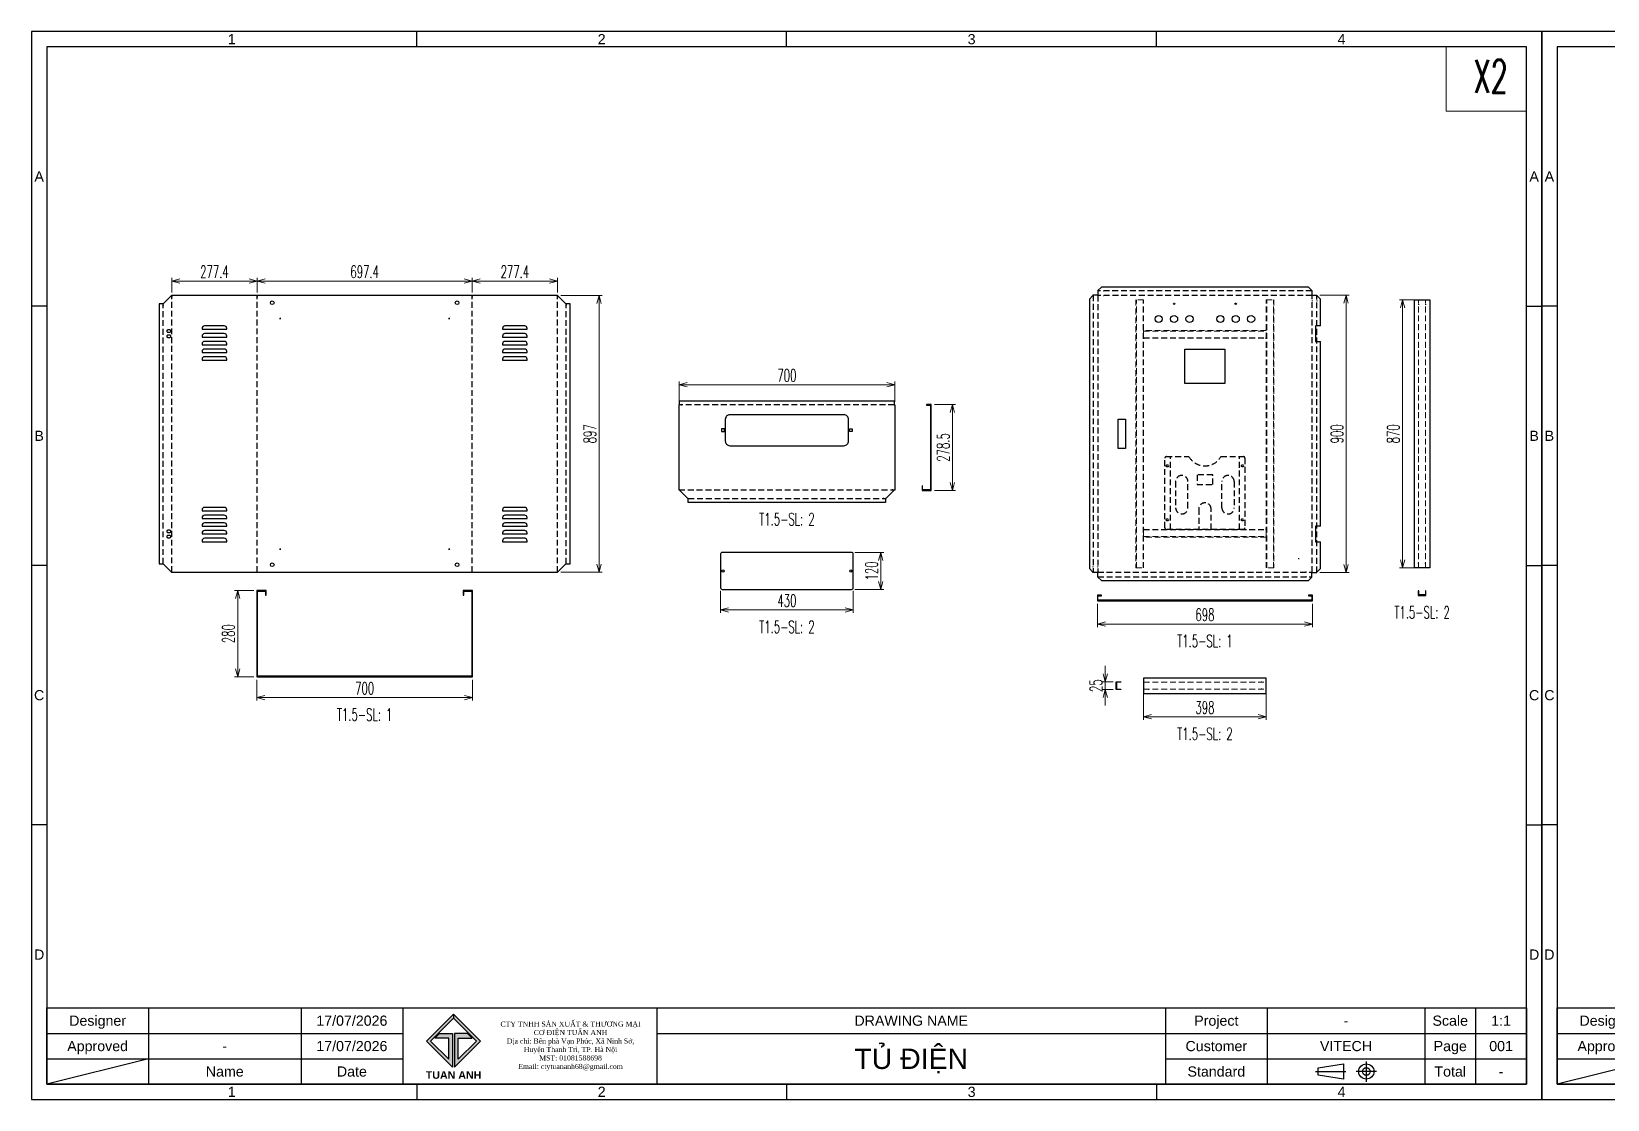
# Model space of a CAD drawing. Header units: millimetres. Extents: x -208796 to -83323, y 30910 to 103951.
# Drawn here: x -98024 to -92911, y 30910 to 34375 of the extents above; entities that cross this region are included whole.
import ezdxf
from ezdxf.enums import TextEntityAlignment as Align

# ---------------------------------------------------------------- set-up
doc = ezdxf.new("R2010")
doc.units = ezdxf.units.MM
doc.header["$LTSCALE"] = 3
doc.linetypes.add('HIDDEN', pattern=[9.525, 6.35, -3.175])
for name, color, linetype in [('@.DM. NÉT CHÍNH', 7, 'Continuous'), ('@.HIDDEN', 8, 'HIDDEN'), ('@.TEXT', 7, 'Continuous'), ('@.VISIBLE', 7, 'Continuous'), ('Ann_green', 3, 'Continuous'), ('dim', 7, 'Continuous')]:
    doc.layers.add(name, color=color, linetype=linetype)
doc.layers.add('@.DM. NÉT ĐỨT', color=8, linetype='HIDDEN', lineweight=9)
doc.layers.add('Dam', color=30, linetype='Continuous', lineweight=5)
doc.styles.add('Ann_w01', font='romans.shx', dxfattribs={"width": 0.6, "bigfont": 'chineset.shx'})
doc.styles.add('Arial', font='arial.ttf')
doc.dimstyles.new('Dim 01_SC20', dxfattribs={"dimscale": 20, "dimtxt": 2, "dimasz": 1.3, "dimexe": 0.5, "dimexo": 0.5, "dimgap": 0.5, "dimtad": 1, "dimdec": 1, "dimzin": 12, "dimdsep": 46, "dimtxsty": 'Ann_w01', "dimblk": 'OPEN30', "dimcen": 1.5, "dimclrd": 6, "dimclre": 6, "dimclrt": 3, "dimadec": 1, "dimazin": 3, "dimtm": 1e-09, "dimtfac": 1, "dimtdec": 1, "dimtix": 1, "dimtmove": 0, "dimatfit": 3, "dimldrblk": 'OPEN30', "dimfxl": 0, "dimtolj": 1, "dimlwd": 20, "dimlwe": 20, "dimarcsym": 0})

# ---------------------------------------------------------------- blocks, each defined once
blk = doc.blocks.new('_Open30')
at = {"color": 0, "linetype": 'ByBlock', "lineweight": -2}
for p, q in [((-1, 0.27), (0, 0)), ((0, 0), (-1, -0.27)), ((0, 0), (-1, 0))]:
    blk.add_line(p, q, dxfattribs=at)
blk = doc.blocks.new('*D268')
at = {"layer": '@.VISIBLE', "color": 6, "lineweight": 20}
for p, q in [((-97293.4, 32271), (-97293.4, 32203.8)), ((-96593.4, 32271), (-96593.4, 32203.8)), ((-97267.4, 32213.8), (-96619.4, 32213.8))]:
    blk.add_line(p, q, dxfattribs=at)
at = {"layer": 'Defpoints', "color": 0}
for p in [(-97293.4, 32281), (-96593.4, 32281), (-96593.4, 32213.8)]:
    blk.add_point(p, dxfattribs=at)
at = {"layer": '@.VISIBLE', "color": 6, "lineweight": 20, "xscale": 26, "yscale": 26, "zscale": 26, "rotation": 180}
blk.add_blockref('_Open30', (-97293.4, 32213.8), dxfattribs=at)
at = {"layer": '@.VISIBLE', "color": 6, "lineweight": 20, "xscale": 26, "yscale": 26, "zscale": 26}
blk.add_blockref('_Open30', (-96593.4, 32213.8), dxfattribs=at)
at = {"layer": '@.VISIBLE', "color": 3, "insert": (-96943.4, 32243.8), "char_height": 40, "attachment_point": 5, "style": 'Ann_w01'}
blk.add_mtext('\\A1;700', dxfattribs=at)
blk = doc.blocks.new('*D269')
at = {"layer": '@.VISIBLE', "color": 6, "lineweight": 20}
for p, q in [((-97303.4, 32561), (-97365.3, 32561)), ((-97355.3, 32307), (-97355.3, 32535)), ((-97303.4, 32281), (-97365.3, 32281))]:
    blk.add_line(p, q, dxfattribs=at)
at = {"layer": 'Defpoints', "color": 0}
for p in [(-97355.3, 32561), (-97293.4, 32561), (-97293.4, 32281)]:
    blk.add_point(p, dxfattribs=at)
at = {"layer": '@.VISIBLE', "color": 6, "lineweight": 20, "xscale": 26, "yscale": 26, "zscale": 26}
for p, rotation in [((-97355.3, 32561), 90), ((-97355.3, 32281), 270)]:
    blk.add_blockref('_Open30', p, dxfattribs=dict(at, rotation=rotation))
at = {"layer": '@.VISIBLE', "color": 3, "insert": (-97385.3, 32421), "char_height": 40, "attachment_point": 5, "rotation": 90, "style": 'Ann_w01'}
blk.add_mtext('\\A1;280', dxfattribs=at)
blk = doc.blocks.new('*D270')
at = {"layer": '@.VISIBLE', "color": 6, "lineweight": 20}
for p, q in [((-96307.1, 33518.1), (-96172.6, 33518.1)), ((-96182.6, 32647.1), (-96182.6, 33492.1)), ((-96307.1, 32621.1), (-96172.6, 32621.1))]:
    blk.add_line(p, q, dxfattribs=at)
at = {"layer": 'Defpoints', "color": 0}
for p in [(-96317.1, 33518.1), (-96182.6, 33518.1), (-96317.1, 32621.1)]:
    blk.add_point(p, dxfattribs=at)
at = {"layer": '@.VISIBLE', "color": 6, "lineweight": 20, "xscale": 26, "yscale": 26, "zscale": 26}
for p, rotation in [((-96182.6, 33518.1), 90), ((-96182.6, 32621.1), 270)]:
    blk.add_blockref('_Open30', p, dxfattribs=dict(at, rotation=rotation))
at = {"layer": '@.VISIBLE', "color": 3, "insert": (-96212.6, 33069.6), "char_height": 40, "attachment_point": 5, "rotation": 90, "style": 'Ann_w01'}
blk.add_mtext('\\A1;897', dxfattribs=at)
blk = doc.blocks.new('*D271')
at = {"layer": '@.VISIBLE', "color": 6, "lineweight": 20}
for p, q in [((-97292.1, 33528.1), (-97292.1, 33575.2)), ((-97266.1, 33565.2), (-96620.7, 33565.2)), ((-96594.7, 33528.1), (-96594.7, 33575.2))]:
    blk.add_line(p, q, dxfattribs=at)
at = {"layer": 'Defpoints', "color": 0}
for p in [(-96594.7, 33565.2), (-97292.1, 33518.1), (-96594.7, 33518.1)]:
    blk.add_point(p, dxfattribs=at)
at = {"layer": '@.VISIBLE', "color": 6, "lineweight": 20, "xscale": 26, "yscale": 26, "zscale": 26, "rotation": 180}
blk.add_blockref('_Open30', (-97292.1, 33565.2), dxfattribs=at)
at = {"layer": '@.VISIBLE', "color": 6, "lineweight": 20, "xscale": 26, "yscale": 26, "zscale": 26}
blk.add_blockref('_Open30', (-96594.7, 33565.2), dxfattribs=at)
at = {"layer": '@.VISIBLE', "color": 3, "insert": (-96943.4, 33595.2), "char_height": 40, "attachment_point": 5, "style": 'Ann_w01'}
blk.add_mtext('\\A1;697.4', dxfattribs=at)
blk = doc.blocks.new('*D272')
at = {"layer": '@.VISIBLE', "color": 6, "lineweight": 20}
for p, q in [((-96594.7, 33528.1), (-96594.7, 33575.2)), ((-96568.7, 33565.2), (-96343.3, 33565.2)), ((-96317.3, 33528.1), (-96317.3, 33575.2))]:
    blk.add_line(p, q, dxfattribs=at)
at = {"layer": 'Defpoints', "color": 0}
for p in [(-96317.3, 33565.2), (-96594.7, 33518.1), (-96317.3, 33518.1)]:
    blk.add_point(p, dxfattribs=at)
at = {"layer": '@.VISIBLE', "color": 6, "lineweight": 20, "xscale": 26, "yscale": 26, "zscale": 26, "rotation": 180}
blk.add_blockref('_Open30', (-96594.7, 33565.2), dxfattribs=at)
at = {"layer": '@.VISIBLE', "color": 6, "lineweight": 20, "xscale": 26, "yscale": 26, "zscale": 26}
blk.add_blockref('_Open30', (-96317.3, 33565.2), dxfattribs=at)
at = {"layer": '@.VISIBLE', "color": 3, "insert": (-96456, 33595.2), "char_height": 40, "attachment_point": 5, "style": 'Ann_w01'}
blk.add_mtext('\\A1;277.4', dxfattribs=at)
blk = doc.blocks.new('*D265')
at = {"layer": '@.VISIBLE', "color": 6, "lineweight": 20}
for p, q in [((-97569.5, 33528.1), (-97569.5, 33575.2)), ((-97318.1, 33565.2), (-97543.5, 33565.2)), ((-97292.1, 33528.1), (-97292.1, 33575.2))]:
    blk.add_line(p, q, dxfattribs=at)
at = {"layer": 'Defpoints', "color": 0}
for p in [(-97569.5, 33565.2), (-97569.5, 33518.1), (-97292.1, 33518.1)]:
    blk.add_point(p, dxfattribs=at)
at = {"layer": '@.VISIBLE', "color": 6, "lineweight": 20, "xscale": 26, "yscale": 26, "zscale": 26, "rotation": 180}
blk.add_blockref('_Open30', (-97569.5, 33565.2), dxfattribs=at)
at = {"layer": '@.VISIBLE', "color": 6, "lineweight": 20, "xscale": 26, "yscale": 26, "zscale": 26}
blk.add_blockref('_Open30', (-97292.1, 33565.2), dxfattribs=at)
at = {"layer": '@.VISIBLE', "color": 3, "insert": (-97430.8, 33595.2), "char_height": 40, "attachment_point": 5, "style": 'Ann_w01'}
blk.add_mtext('\\A1;277.4', dxfattribs=at)
blk = doc.blocks.new('*D273')
at = {"layer": '@.VISIBLE', "color": 6, "lineweight": 20}
for p, q in [((-95094.9, 33164.6), (-95026, 33164.6)), ((-95036, 32912.1), (-95036, 33138.6)), ((-95094.9, 32886.1), (-95026, 32886.1))]:
    blk.add_line(p, q, dxfattribs=at)
at = {"layer": 'Defpoints', "color": 0}
for p in [(-95104.9, 33164.6), (-95036, 33164.6), (-95104.9, 32886.1)]:
    blk.add_point(p, dxfattribs=at)
at = {"layer": '@.VISIBLE', "color": 6, "lineweight": 20, "xscale": 26, "yscale": 26, "zscale": 26}
for p, rotation in [((-95036, 33164.6), 90), ((-95036, 32886.1), 270)]:
    blk.add_blockref('_Open30', p, dxfattribs=dict(at, rotation=rotation))
at = {"layer": '@.VISIBLE', "color": 3, "insert": (-95066, 33025.3), "char_height": 40, "attachment_point": 5, "rotation": 90, "style": 'Ann_w01'}
blk.add_mtext('\\A1;278.5', dxfattribs=at)
blk = doc.blocks.new('*D274')
at = {"layer": '@.VISIBLE', "color": 6, "lineweight": 20}
for p, q in [((-95923.3, 33173.3), (-95923.3, 33239)), ((-95897.3, 33229), (-95249.3, 33229)), ((-95223.3, 33173.3), (-95223.3, 33239))]:
    blk.add_line(p, q, dxfattribs=at)
at = {"layer": 'Defpoints', "color": 0}
for p in [(-95223.3, 33229), (-95923.3, 33163.3), (-95223.3, 33163.3)]:
    blk.add_point(p, dxfattribs=at)
at = {"layer": '@.VISIBLE', "color": 6, "lineweight": 20, "xscale": 26, "yscale": 26, "zscale": 26, "rotation": 180}
blk.add_blockref('_Open30', (-95923.3, 33229), dxfattribs=at)
at = {"layer": '@.VISIBLE', "color": 6, "lineweight": 20, "xscale": 26, "yscale": 26, "zscale": 26}
blk.add_blockref('_Open30', (-95223.3, 33229), dxfattribs=at)
at = {"layer": '@.VISIBLE', "color": 3, "insert": (-95573.3, 33259), "char_height": 40, "attachment_point": 5, "style": 'Ann_w01'}
blk.add_mtext('\\A1;700', dxfattribs=at)
blk = doc.blocks.new('*D275')
at = {"layer": '@.VISIBLE', "color": 6, "lineweight": 20}
for p, q in [((-95788.3, 32559.7), (-95788.3, 32488.3)), ((-95358.3, 32559.7), (-95358.3, 32488.3)), ((-95762.3, 32498.3), (-95384.3, 32498.3))]:
    blk.add_line(p, q, dxfattribs=at)
at = {"layer": 'Defpoints', "color": 0}
for p in [(-95788.3, 32569.7), (-95358.3, 32569.7), (-95358.3, 32498.3)]:
    blk.add_point(p, dxfattribs=at)
at = {"layer": '@.VISIBLE', "color": 6, "lineweight": 20, "xscale": 26, "yscale": 26, "zscale": 26, "rotation": 180}
blk.add_blockref('_Open30', (-95788.3, 32498.3), dxfattribs=at)
at = {"layer": '@.VISIBLE', "color": 6, "lineweight": 20, "xscale": 26, "yscale": 26, "zscale": 26}
blk.add_blockref('_Open30', (-95358.3, 32498.3), dxfattribs=at)
at = {"layer": '@.VISIBLE', "color": 3, "insert": (-95573.3, 32528.3), "char_height": 40, "attachment_point": 5, "style": 'Ann_w01'}
blk.add_mtext('\\A1;430', dxfattribs=at)
blk = doc.blocks.new('*D276')
at = {"layer": '@.VISIBLE', "color": 6, "lineweight": 20}
for p, q in [((-95353.3, 32684.7), (-95258.6, 32684.7)), ((-95268.6, 32658.7), (-95268.6, 32590.7)), ((-95353.3, 32564.7), (-95258.6, 32564.7))]:
    blk.add_line(p, q, dxfattribs=at)
at = {"layer": 'Defpoints', "color": 0}
for p in [(-95363.3, 32684.7), (-95363.3, 32564.7), (-95268.6, 32564.7)]:
    blk.add_point(p, dxfattribs=at)
at = {"layer": '@.VISIBLE', "color": 6, "lineweight": 20, "xscale": 26, "yscale": 26, "zscale": 26}
for p, rotation in [((-95268.6, 32684.7), 90), ((-95268.6, 32564.7), 270)]:
    blk.add_blockref('_Open30', p, dxfattribs=dict(at, rotation=rotation))
at = {"layer": '@.VISIBLE', "color": 3, "insert": (-95298.6, 32624.7), "char_height": 40, "attachment_point": 5, "rotation": 90, "style": 'Ann_w01'}
blk.add_mtext('\\A1;120', dxfattribs=at)
blk = doc.blocks.new('*D277')
at = {"layer": '@.VISIBLE', "color": 6, "lineweight": 20}
for p, q in [((-94565.9, 32517.6), (-94565.9, 32442.5)), ((-93867.9, 32517.6), (-93867.9, 32442.5)), ((-94539.9, 32452.5), (-93893.9, 32452.5))]:
    blk.add_line(p, q, dxfattribs=at)
at = {"layer": 'Defpoints', "color": 0}
for p in [(-94565.9, 32527.6), (-93867.9, 32527.6), (-93867.9, 32452.5)]:
    blk.add_point(p, dxfattribs=at)
at = {"layer": '@.VISIBLE', "color": 6, "lineweight": 20, "xscale": 26, "yscale": 26, "zscale": 26, "rotation": 180}
blk.add_blockref('_Open30', (-94565.9, 32452.5), dxfattribs=at)
at = {"layer": '@.VISIBLE', "color": 6, "lineweight": 20, "xscale": 26, "yscale": 26, "zscale": 26}
blk.add_blockref('_Open30', (-93867.9, 32452.5), dxfattribs=at)
at = {"layer": '@.VISIBLE', "color": 3, "insert": (-94216.9, 32482.5), "char_height": 40, "attachment_point": 5, "style": 'Ann_w01'}
blk.add_mtext('\\A1;698', dxfattribs=at)
blk = doc.blocks.new('*D281')
at = {"layer": 'Defpoints', "color": 0}
for p in [(-93853.6, 33519.6), (-93758.6, 33519.6), (-93853.6, 32619.6)]:
    blk.add_point(p, dxfattribs=at)
at = {"layer": 'dim', "color": 6, "lineweight": 20}
for p, q in [((-93843.6, 33519.6), (-93748.6, 33519.6)), ((-93758.6, 32645.6), (-93758.6, 33493.6)), ((-93843.6, 32619.6), (-93748.6, 32619.6))]:
    blk.add_line(p, q, dxfattribs=at)
at = {"layer": 'dim', "color": 6, "lineweight": 20, "xscale": 26, "yscale": 26, "zscale": 26}
for p, rotation in [((-93758.6, 33519.6), 90), ((-93758.6, 32619.6), 270)]:
    blk.add_blockref('_Open30', p, dxfattribs=dict(at, rotation=rotation))
at = {"layer": 'dim', "color": 3, "insert": (-93788.6, 33069.6), "char_height": 40, "attachment_point": 5, "rotation": 90, "style": 'Ann_w01'}
blk.add_mtext('\\A1;900', dxfattribs=at)
blk = doc.blocks.new('*U257')
at = {"color": 2}
blk.add_lwpolyline([(32, 5.5), (-32, 5.5, 0.414214), (-40, -2.5), (-40, -5.5), (40, -5.5), (40, -2.5, 0.414214)], format="xyb", close=True, dxfattribs=at)
blk = doc.blocks.new('*U258')
at = {"color": 0, "linetype": 'ByBlock', "lineweight": -2}
for p in [(0, 100), (0, 75), (0, 50), (0, 25), (0, 0)]:
    blk.add_blockref('*U257', p, dxfattribs=at)
blk = doc.blocks.new('*U259')
at = {"color": 2}
blk.add_lwpolyline([(32, 5.5), (-32, 5.5, 0.414214), (-40, -2.5), (-40, -5.5), (40, -5.5), (40, -2.5, 0.414214)], format="xyb", close=True, dxfattribs=at)
blk = doc.blocks.new('*U260')
at = {"color": 0, "linetype": 'ByBlock', "lineweight": -2}
for p in [(0, 100), (0, 75), (0, 50), (0, 25), (0, 0)]:
    blk.add_blockref('*U259', p, dxfattribs=at)
blk = doc.blocks.new('*U261')
at = {"color": 2}
blk.add_lwpolyline([(32, 5.5), (-32, 5.5, 0.414214), (-40, -2.5), (-40, -5.5), (40, -5.5), (40, -2.5, 0.414214)], format="xyb", close=True, dxfattribs=at)
blk = doc.blocks.new('*U262')
at = {"color": 0, "linetype": 'ByBlock', "lineweight": -2}
for p in [(0, 100), (0, 75), (0, 50), (0, 25), (0, 0)]:
    blk.add_blockref('*U261', p, dxfattribs=at)
blk = doc.blocks.new('*U263')
at = {"color": 2}
blk.add_lwpolyline([(32, 5.5), (-32, 5.5, 0.414214), (-40, -2.5), (-40, -5.5), (40, -5.5), (40, -2.5, 0.414214)], format="xyb", close=True, dxfattribs=at)
blk = doc.blocks.new('*U264')
at = {"color": 0, "linetype": 'ByBlock', "lineweight": -2}
for p in [(0, 100), (0, 75), (0, 50), (0, 25), (0, 0)]:
    blk.add_blockref('*U263', p, dxfattribs=at)
blk = doc.blocks.new('*D266')
at = {"layer": '@.VISIBLE', "color": 6, "lineweight": 20}
for p, q in [((-94415.9, 32229.8), (-94415.9, 32141.5)), ((-94017.9, 32229.8), (-94017.9, 32141.5)), ((-94389.9, 32151.5), (-94043.9, 32151.5))]:
    blk.add_line(p, q, dxfattribs=at)
at = {"layer": 'Defpoints', "color": 0}
for p in [(-94415.9, 32239.8), (-94017.9, 32239.8), (-94017.9, 32151.5)]:
    blk.add_point(p, dxfattribs=at)
at = {"layer": '@.VISIBLE', "color": 6, "lineweight": 20, "xscale": 26, "yscale": 26, "zscale": 26, "rotation": 180}
blk.add_blockref('_Open30', (-94415.9, 32151.5), dxfattribs=at)
at = {"layer": '@.VISIBLE', "color": 6, "lineweight": 20, "xscale": 26, "yscale": 26, "zscale": 26}
blk.add_blockref('_Open30', (-94017.9, 32151.5), dxfattribs=at)
at = {"layer": '@.VISIBLE', "color": 3, "insert": (-94216.9, 32181.5), "char_height": 40, "attachment_point": 5, "style": 'Ann_w01'}
blk.add_mtext('\\A1;398', dxfattribs=at)
blk = doc.blocks.new('*D280')
at = {"layer": '@.VISIBLE', "color": 6, "lineweight": 20}
for p, q in [((-94540.3, 32290.8), (-94540.3, 32316.8)), ((-94515.1, 32264.8), (-94550.3, 32264.8)), ((-94515.1, 32239.8), (-94550.3, 32239.8)), ((-94540.3, 32264.8), (-94540.3, 32239.8)), ((-94540.3, 32213.8), (-94540.3, 32187.8))]:
    blk.add_line(p, q, dxfattribs=at)
at = {"layer": 'Defpoints', "color": 0}
for p in [(-94540.3, 32239.8), (-94505.1, 32264.8), (-94505.1, 32239.8)]:
    blk.add_point(p, dxfattribs=at)
at = {"layer": '@.VISIBLE', "color": 6, "lineweight": 20, "xscale": 26, "yscale": 26, "zscale": 26}
for p, rotation in [((-94540.3, 32264.8), 270), ((-94540.3, 32239.8), 90)]:
    blk.add_blockref('_Open30', p, dxfattribs=dict(at, rotation=rotation))
at = {"layer": '@.VISIBLE', "color": 3, "insert": (-94570.3, 32252.3), "char_height": 40, "attachment_point": 5, "rotation": 90, "style": 'Ann_w01'}
blk.add_mtext('\\A1;25', dxfattribs=at)
blk = doc.blocks.new('A$C9bc63bcc')
at = {"layer": 'Ann_green', "color": 8, "linetype": 'HIDDEN'}
for p, q in [((18, 0), (18, 236)), ((242, 0), (242, 236))]:
    blk.add_line(p, q, dxfattribs=at)
for points in [[(260, 231), (260, 5, -0.414214), (255, 0), (5, 0, -0.414214), (0, 5), (0, 231, -0.414214), (5, 236), (78, 236, 0.57735), (182, 236), (255, 236, -0.414214)], [(55, 50), (55, 50, 0.414214), (75, 70), (75, 155, 0.414214), (55, 175), (55, 175, 0.414214), (35, 155), (35, 70, 0.414214)], [(205, 50), (205, 50, -0.414214), (185, 70), (185, 155, -0.414214), (205, 175), (205, 175, -0.414214), (225, 155), (225, 70, -0.414214)]]:
    blk.add_lwpolyline(points, format="xyb", close=True, dxfattribs=at)
blk.add_lwpolyline([(104.5, 145.5), (155.5, 145.5), (155.5, 176.5), (104.5, 176.5)], close=True, dxfattribs=at)
blk.add_lwpolyline([(150, 0), (150, 66, 1), (110, 66), (110, 0)], format="xyb", dxfattribs=at)
for centre in [(8, 206), (252, 206), (8, 31), (252, 31)]:
    blk.add_circle(centre, 3.5, dxfattribs=at)
blk = doc.blocks.new('*D267')
at = {"layer": 'Defpoints', "color": 0}
for p in [(-93575.6, 33504.6), (-93524.7, 33504.6), (-93524.7, 32634.6)]:
    blk.add_point(p, dxfattribs=at)
at = {"layer": 'dim', "color": 6, "lineweight": 20}
for p, q in [((-93534.7, 33504.6), (-93585.6, 33504.6)), ((-93575.6, 32660.6), (-93575.6, 33478.6)), ((-93534.7, 32634.6), (-93585.6, 32634.6))]:
    blk.add_line(p, q, dxfattribs=at)
at = {"layer": 'dim', "color": 6, "lineweight": 20, "xscale": 26, "yscale": 26, "zscale": 26}
for p, rotation in [((-93575.6, 33504.6), 90), ((-93575.6, 32634.6), 270)]:
    blk.add_blockref('_Open30', p, dxfattribs=dict(at, rotation=rotation))
at = {"layer": 'dim', "color": 3, "insert": (-93605.6, 33069.6), "char_height": 40, "attachment_point": 5, "rotation": 90, "style": 'Ann_w01'}
blk.add_mtext('\\A1;870', dxfattribs=at)
blk = doc.blocks.new('Standard ISO')
at = {"color": 6}
for p, q in [((-6, 0), (0, 0)), ((6, 0), (2, 0)), ((4, -2), (4, 2))]:
    blk.add_line(p, q, dxfattribs=at)
blk.add_lwpolyline([(-0.5, 1.5), (-0.5, -1.5), (-5.5, -0.75), (-5.5, 0.75), (-0.5, 1.5)])
for radius in [1.5, 0.75]:
    blk.add_circle((4, 0), radius)
blk = doc.blocks.new('A$C4dbb82d6')
at = {"layer": '@.VISIBLE'}
h = blk.add_hatch(color=30, dxfattribs=at)
h.dxf.hatch_style = 1
h.paths.add_polyline_path([(0.21, 4.97), (3.62, 1.56), (3.62, 5.97), (1.92, 5.97), (1.3, 5.35), (3.12, 5.35), (3.12, 2.59), (0.74, 4.97), (3.75, 7.98), (3.75, 8.51)])
h = blk.add_hatch(color=150, dxfattribs=at)
h.dxf.hatch_style = 1
h.paths.add_polyline_path([(6.76, 4.97), (4.37, 2.59), (4.37, 5.35), (6.2, 5.35), (5.58, 5.97), (3.88, 5.97), (3.88, 1.56), (7.29, 4.97), (3.75, 8.51), (3.75, 7.98)])
at = {"layer": '@.VISIBLE', "color": 30}
blk.add_lwpolyline([(3.62, 5.97), (3.62, 1.56), (0.21, 4.97), (3.75, 8.51), (3.75, 7.98), (0.74, 4.97), (3.12, 2.59), (3.12, 5.35), (1.3, 5.35), (1.92, 5.97)], close=True, dxfattribs=at)
at = {"layer": '@.VISIBLE', "color": 150}
blk.add_lwpolyline([(3.88, 5.97), (3.88, 1.56), (7.29, 4.97), (3.75, 8.51), (3.75, 7.98), (6.76, 4.97), (4.37, 2.59), (4.37, 5.35), (6.2, 5.35), (5.58, 5.97)], close=True, dxfattribs=at)
at = {"layer": '@.VISIBLE', "color": 30, "insert": (3.75, 0.51), "char_height": 1, "attachment_point": 5, "style": 'Ann_w01'}
blk.add_mtext_dynamic_manual_height_columns('{\\fArial|b1|i0|c0|p34;\\W1;TUAN ANH}', width=7.5, gutter_width=49.6, heights=[0], dxfattribs=at)
blk = doc.blocks.new('KHUNG BAN VE (Made by Tung)')
at = {"layer": '@.VISIBLE', "color": 8}
for p, q in [((75.75, 207), (75.75, 210)), ((148.5, 207), (148.5, 210)), ((221.25, 207), (221.25, 210)), ((3, 156), (0, 156)), ((294, 156), (297, 156)), ((3, 105), (0, 105)), ((294, 105), (297, 105)), ((3, 54), (0, 54)), ((294, 54), (297, 54)), ((23, 18), (23, 3)), ((53, 18), (53, 3)), ((73, 18), (73, 3)), ((123, 18), (123, 3)), ((223, 18), (223, 3)), ((243, 18), (243, 3)), ((274, 18), (274, 3)), ((284, 18), (284, 3)), ((3, 13), (73, 13)), ((123, 13), (294, 13)), ((3, 8), (73, 8)), ((23, 8), (3, 3)), ((223, 8), (294, 8)), ((75.75, 3), (75.75, 0)), ((148.5, 3), (148.5, 0)), ((221.25, 3), (221.25, 0))]:
    blk.add_line(p, q, dxfattribs=at)
for points in [[(0, 0), (297, 0), (297, 210), (0, 210)], [(3, 3), (294, 3), (294, 207), (3, 207)], [(3, 18), (294, 18), (294, 3), (3, 3)]]:
    blk.add_lwpolyline(points, close=True, dxfattribs=at)
at = {"xscale": 1.5, "yscale": 1.5, "zscale": 1.5}
blk.add_blockref('A$C4dbb82d6', (77.375, 4.041), dxfattribs=at)
blk.add_blockref('Standard ISO', (258.5, 5.5))
at = {"layer": '@.TEXT', "color": 1, "style": 'Arial'}
for s, p in [('1', (39.375, 208.5)), ('2', (112.125, 208.5)), ('3', (184.875, 208.5)), ('4', (257.625, 208.5)), ('A', (1.5, 181.5)), ('A', (295.5, 181.5)), ('B', (1.5, 130.5)), ('B', (295.5, 130.5)), ('C', (1.5, 79.5)), ('C', (295.5, 79.5)), ('D', (1.5, 28.5)), ('D', (295.5, 28.5)), ('17/07/2026', (63, 15.5)), ('17/07/2026', (63, 10.5)), ('1', (39.375, 1.5)), ('2', (112.125, 1.5)), ('3', (184.875, 1.5)), ('4', (257.625, 1.5))]:
    blk.add_text(s, height=2, dxfattribs=at).set_placement(p, align=Align.MIDDLE_CENTER)
at = {"layer": '@.TEXT', "color": 2, "style": 'Arial'}
for s, p in [('Designer', (13, 15.5)), ('DRAWING NAME', (173, 15.5)), ('Project', (233, 15.5)), ('Scale', (279, 15.5)), ('Approved', (13, 10.5)), ('Customer', (233, 10.5)), ('Page', (279, 10.5)), ('Name', (38, 5.5)), ('Date', (63, 5.5)), ('Standard', (233, 5.5)), ('Total', (279, 5.5))]:
    blk.add_text(s, height=2, dxfattribs=at).set_placement(p, align=Align.MIDDLE_CENTER)
at = {"layer": '@.TEXT', "color": 1, "style": 'Arial'}
for tag, height, p in [('DESIGNER_NAME', 2, (38, 15.5)), ('PROJECT_CODE', 2, (258.5, 15.5)), ('SCALE', 2, (289, 15.5)), ('APPROVED_NAME', 2, (38, 10.5)), ('DRAWING_NAME', 4, (173, 8)), ('CUSTOMER_NAME', 2, (258.5, 10.5)), ('PAGE', 2, (289, 10.5)), ('TOTAL', 2, (289, 5.5))]:
    blk.add_attdef(tag, text='', height=height, dxfattribs=at).set_placement(p, align=Align.MIDDLE_CENTER)
at = {"layer": '@.VISIBLE', "color": 30, "insert": (106, 10.5), "char_height": 1, "attachment_point": 5, "style": 'Ann_w01'}
blk.add_mtext_dynamic_manual_height_columns('{\\fTimes New Roman|b0|i0|c0|p18;\\W1;CTY TNHH SẢN XUẤT & THƯƠNG MẠI CƠ ĐIỆN TUẤN ANH\\PĐịa chỉ: Bến phà Vạn Phúc, Xã Ninh Sở, Huyện Thanh Trì, TP. Hà Nội\\PMST: 01081588698\\PEmail: ctytuananh68@gmail.com}', width=28.70976, gutter_width=99.197, heights=[0], dxfattribs=at)

msp = doc.modelspace()

# ---------------------------------------------------------------- linework, layer by layer
at = {"color": 1}
for p, q in [((-93523.4, 33490.2), (-93523.4, 33488.2)), ((-93501, 33490.2), (-93501, 33488.2)), ((-93523.4, 32649.04), (-93523.4, 32651.04)), ((-93501, 32649.04), (-93501, 32651.04)), ((-94401.45, 32263.51), (-94399.45, 32263.51)), ((-94401.45, 32241.11), (-94399.45, 32241.11)), ((-94032.29, 32263.51), (-94034.29, 32263.51)), ((-94032.29, 32241.11), (-94034.29, 32241.11))]:
    msp.add_line(p, q, dxfattribs=at)
for points in [[(-93537.1, 32634.62), (-93537.1, 33504.62), (-93487.3, 33504.62), (-93487.3, 32634.62)], [(-94281.87, 33344.12), (-94151.87, 33344.12), (-94151.87, 33233.12), (-94281.87, 33233.12)], [(-93524.7, 32560.41), (-93524.7, 32545.41), (-93499.7, 32545.41), (-93499.7, 32560.41), (-93501.2, 32560.41), (-93501.2, 32546.91), (-93523.2, 32546.91), (-93523.2, 32560.41)], [(-94415.87, 32227.41), (-94017.87, 32227.41), (-94017.87, 32277.21), (-94415.87, 32277.21)], [(-94490.08, 32239.81), (-94505.08, 32239.81), (-94505.08, 32264.81), (-94490.08, 32264.81), (-94490.08, 32263.31), (-94503.58, 32263.31), (-94503.58, 32241.31), (-94490.08, 32241.31)]]:
    msp.add_lwpolyline(points, close=True)
at = {"layer": '@.DM. NÉT ĐỨT', "linetype": 'HIDDEN'}
for p, q in [((-94439.37, 32634.62), (-94439.37, 33504.62)), ((-94417.37, 32634.62), (-94417.37, 33504.62)), ((-94016.37, 32634.62), (-94016.37, 33504.62)), ((-93994.37, 32634.62), (-93994.37, 33504.62)), ((-93523.4, 32634.62), (-93523.4, 33504.62)), ((-93501, 32634.62), (-93501, 33504.62)), ((-94415.87, 33403.12), (-94017.87, 33403.12)), ((-94415.87, 33381.12), (-94017.87, 33381.12)), ((-94415.87, 32758.12), (-94017.87, 32758.12)), ((-94415.87, 32736.12), (-94017.87, 32736.12)), ((-94415.87, 32263.51), (-94017.87, 32263.51)), ((-94415.87, 32241.11), (-94017.87, 32241.11))]:
    msp.add_line(p, q, dxfattribs=at)
at = {"layer": '@.DM. NÉT ĐỨT'}
for points in [[(-94415.87, 32634.62), (-94415.87, 33504.62), (-94440.87, 33504.62), (-94440.87, 32634.62)], [(-94017.87, 32634.62), (-94017.87, 33504.62), (-93992.87, 33504.62), (-93992.87, 32634.62)], [(-94415.87, 33379.62), (-94017.87, 33379.62), (-94017.87, 33404.62), (-94415.87, 33404.62)], [(-94415.87, 32759.62), (-94017.87, 32759.62), (-94017.87, 32734.62), (-94415.87, 32734.62)]]:
    msp.add_lwpolyline(points, close=True, dxfattribs=at)
at = {"layer": '@.HIDDEN'}
for p, q in [((-97569.53, 32621.12), (-97569.53, 33518.12)), ((-97292.13, 32621.12), (-97292.13, 33518.12)), ((-96594.73, 32621.12), (-96594.73, 33518.12)), ((-96317.33, 32621.12), (-96317.33, 33518.12)), ((-97596.93, 32648.12), (-97596.93, 33491.12)), ((-96289.93, 32648.12), (-96289.93, 33491.12)), ((-95225.26, 33163.28), (-95921.26, 33163.28)), ((-95923.26, 32887.38), (-95223.26, 32887.38)), ((-95893.26, 32859.98), (-95253.26, 32859.98))]:
    msp.add_line(p, q, dxfattribs=at)
for points in [[(-94579.97, 33519.62), (-94579.97, 32619.62)], [(-93869.77, 33533.72), (-94563.97, 33533.72)], [(-93853.77, 32619.62), (-93853.77, 33519.62)], [(-94563.97, 32605.52), (-93869.77, 32605.52)]]:
    msp.add_lwpolyline(points, dxfattribs=at)
msp.add_lwpolyline([(-94564.57, 32620.92), (-93869.17, 32620.92), (-93869.17, 33518.32), (-94564.57, 33518.32)], close=True, dxfattribs=at)
at = {"layer": '@.VISIBLE'}
for p, q in [((-97569.53, 33515.41), (-97569.53, 33513.41)), ((-97292.13, 33515.41), (-97292.13, 33513.41)), ((-96594.73, 33515.41), (-96594.73, 33513.41)), ((-96317.33, 33515.41), (-96317.33, 33513.41)), ((-94579.97, 33502.32), (-94579.97, 33500.32)), ((-94564.57, 33502.32), (-94564.57, 33500.32)), ((-94563.97, 33519.62), (-94563.97, 33518.32)), ((-94546.44, 33533.72), (-94544.44, 33533.72)), ((-94546.44, 33518.32), (-94544.44, 33518.32)), ((-93887.3, 33533.72), (-93889.3, 33533.72)), ((-93887.3, 33518.32), (-93889.3, 33518.32)), ((-93869.77, 33519.62), (-93869.77, 33518.32)), ((-93869.17, 33502.32), (-93869.17, 33500.32)), ((-93853.77, 33502.32), (-93853.77, 33500.32)), ((-97596.93, 33488.41), (-97596.93, 33486.41)), ((-96289.93, 33488.41), (-96289.93, 33486.41)), ((-95916.66, 33163.28), (-95914.66, 33163.28)), ((-95229.86, 33163.28), (-95231.86, 33163.28)), ((-95916.66, 32887.38), (-95914.66, 32887.38)), ((-95229.86, 32887.38), (-95231.86, 32887.38)), ((-95888.1, 32859.98), (-95886.1, 32859.98)), ((-95258.43, 32859.98), (-95260.43, 32859.98)), ((-97596.93, 32650.34), (-97596.93, 32652.34)), ((-97569.53, 32623.84), (-97569.53, 32625.84)), ((-97292.13, 32623.84), (-97292.13, 32625.84)), ((-96594.73, 32623.84), (-96594.73, 32625.84)), ((-96317.33, 32623.84), (-96317.33, 32625.84)), ((-96289.93, 32650.84), (-96289.93, 32652.84)), ((-94579.97, 32636.92), (-94579.97, 32638.92)), ((-94564.57, 32636.92), (-94564.57, 32638.92)), ((-93912.87, 32664.62), (-93910.87, 32664.62)), ((-93911.87, 32663.62), (-93911.87, 32665.62)), ((-93869.17, 32636.92), (-93869.17, 32638.92)), ((-93853.77, 32636.92), (-93853.77, 32638.92)), ((-94563.97, 32619.62), (-94563.97, 32620.92)), ((-94546.44, 32620.92), (-94544.44, 32620.92)), ((-94546.44, 32605.52), (-94544.44, 32605.52)), ((-93887.3, 32620.92), (-93889.3, 32620.92)), ((-93887.3, 32605.52), (-93889.3, 32605.52)), ((-93869.77, 32619.62), (-93869.77, 32620.92))]:
    msp.add_line(p, q, dxfattribs=at)
at = {"layer": '@.VISIBLE', "color": 151}
for p, q in [((-97219.93, 33444.12), (-97215.93, 33444.12)), ((-96670.93, 33444.12), (-96666.93, 33444.12)), ((-97219.93, 32695.12), (-97215.93, 32695.12)), ((-96670.93, 32695.12), (-96666.93, 32695.12))]:
    msp.add_line(p, q, dxfattribs=at)
at = {"layer": '@.VISIBLE'}
for points in [[(-97569.73, 32621.12), (-96317.13, 32621.12), (-96290.13, 32648.12), (-96276.23, 32648.12), (-96276.23, 33491.12), (-96290.13, 33491.12), (-96317.13, 33518.12), (-97569.73, 33518.12), (-97596.73, 33491.12), (-97610.63, 33491.12), (-97610.63, 32648.12), (-97596.73, 32648.12)], [(-95223.26, 32887.18), (-95224.76, 32887.18), (-95251.76, 32860.18), (-95253.26, 32860.18), (-95253.26, 32846.28), (-95893.26, 32846.28), (-95893.26, 32860.18), (-95894.76, 32860.18), (-95921.76, 32887.18), (-95923.26, 32887.18), (-95923.26, 33163.28), (-95921.26, 33163.28), (-95921.26, 33176.98), (-95225.26, 33176.98), (-95225.26, 33163.28), (-95223.26, 33163.28)], [(-95106.89, 33162.58), (-95106.89, 32888.08), (-95132.89, 32888.08), (-95132.89, 32901.08), (-95134.89, 32901.08), (-95134.89, 32886.08), (-95104.89, 32886.08), (-95104.89, 33164.58), (-95119.89, 33164.58), (-95119.89, 33162.58)], [(-94498.87, 33117.62), (-94474.87, 33117.62), (-94474.87, 33021.62), (-94498.87, 33021.62)], [(-95785.26, 33076.58), (-95776.26, 33076.58), (-95776.26, 33085.58), (-95785.26, 33085.58)], [(-95361.26, 33076.58), (-95370.26, 33076.58), (-95370.26, 33085.58), (-95361.26, 33085.58)], [(-97263.43, 32546.05), (-97263.43, 32561.05), (-97293.43, 32561.05), (-97293.43, 32281.05), (-96593.43, 32281.05), (-96593.43, 32561.05), (-96623.43, 32561.05), (-96623.43, 32546.05), (-96621.43, 32546.05), (-96621.43, 32559.05), (-96595.43, 32559.05), (-96595.43, 32283.05), (-97291.43, 32283.05), (-97291.43, 32559.05), (-97265.43, 32559.05), (-97265.43, 32546.05)]]:
    msp.add_lwpolyline(points, close=True, dxfattribs=at)
for points in [[(-94552.87, 33545.42), (-94563.97, 33534.32), (-94563.97, 33519.62), (-94580.17, 33519.62), (-94580.17, 33518.12), (-94591.67, 33506.62)], [(-94591.67, 33506.62), (-94591.67, 32632.62)], [(-93880.87, 33545.42), (-94552.87, 33545.42)], [(-93880.87, 33545.42), (-93869.77, 33534.32), (-93869.77, 33519.62), (-93853.57, 33519.62), (-93853.57, 33518.12), (-93842.07, 33506.62)], [(-93842.07, 33419.62), (-93842.07, 33506.62)], [(-93842.07, 33419.62), (-93857.77, 33419.62), (-93857.77, 33369.62), (-93842.07, 33369.62)], [(-94415.87, 33377.62), (-94415.87, 33379.62), (-94413.87, 33379.62)], [(-94017.87, 33377.62), (-94017.87, 33379.62), (-94019.87, 33379.62)], [(-93842.07, 32769.62), (-93842.07, 33369.62)], [(-94415.87, 32761.62), (-94415.87, 32759.62), (-94413.87, 32759.62)], [(-94017.87, 32761.62), (-94017.87, 32759.62), (-94019.87, 32759.62)], [(-93842.07, 32769.62), (-93857.77, 32769.62), (-93857.77, 32719.62), (-93842.07, 32719.62)], [(-93842.07, 32632.62), (-93842.07, 32719.62)], [(-94552.87, 32593.82), (-94563.97, 32604.92), (-94563.97, 32619.62), (-94580.17, 32619.62), (-94580.17, 32621.12), (-94591.67, 32632.62)], [(-93880.87, 32593.82), (-93869.77, 32604.92), (-93869.77, 32619.62), (-93853.57, 32619.62), (-93853.57, 32621.12), (-93842.07, 32632.62)], [(-94552.87, 32593.82), (-93880.87, 32593.82)]]:
    msp.add_lwpolyline(points, dxfattribs=at)
at = {"layer": '@.VISIBLE', "color": 151}
for points in [[(-97217.93, 33446.12), (-97217.93, 33442.12)], [(-96668.93, 33446.12), (-96668.93, 33442.12)], [(-97217.93, 32697.12), (-97217.93, 32693.12)], [(-96668.93, 32697.12), (-96668.93, 32693.12)]]:
    msp.add_lwpolyline(points, dxfattribs=at)
at = {"layer": '@.VISIBLE'}
for points in [[(-97581.58, 33399.62), (-97576.08, 33399.62, 0.4142136), (-97572.58, 33403.12), (-97572.58, 33403.12, 0.4142136), (-97576.08, 33406.62), (-97581.58, 33406.62, 0.4142136), (-97585.08, 33403.12), (-97585.08, 33403.12, 0.4142136)], [(-97581.58, 33382.62), (-97576.08, 33382.62, 0.4142136), (-97572.58, 33386.12), (-97572.58, 33386.12, 0.4142136), (-97576.08, 33389.62), (-97581.58, 33389.62, 0.4142136), (-97585.08, 33386.12), (-97585.08, 33386.12, 0.4142136)], [(-95758.26, 33031.08), (-95388.26, 33031.08, 0.4142136), (-95373.26, 33046.08), (-95373.26, 33116.08, 0.4142136), (-95388.26, 33131.08), (-95758.26, 33131.08, 0.4142136), (-95773.26, 33116.08), (-95773.26, 33046.08, 0.4142136)], [(-97581.58, 32749.62), (-97576.08, 32749.62, 0.4142136), (-97572.58, 32753.12), (-97572.58, 32753.12, 0.4142136), (-97576.08, 32756.62), (-97581.58, 32756.62, 0.4142136), (-97585.08, 32753.12), (-97585.08, 32753.12, 0.4142136)], [(-97581.58, 32732.62), (-97576.08, 32732.62, 0.4142136), (-97572.58, 32736.12), (-97572.58, 32736.12, 0.4142136), (-97576.08, 32739.62), (-97581.58, 32739.62, 0.4142136), (-97585.08, 32736.12), (-97585.08, 32736.12, 0.4142136)], [(-95783.26, 32564.71), (-95363.26, 32564.71, 0.4142136), (-95358.26, 32569.71), (-95358.26, 32679.71, 0.4142136), (-95363.26, 32684.71), (-95783.26, 32684.71, 0.4142136), (-95788.26, 32679.71), (-95788.26, 32569.71, 0.4142136)]]:
    msp.add_lwpolyline(points, format="xyb", close=True, dxfattribs=at)
at = {"layer": '@.VISIBLE', "color": 4}
msp.add_lwpolyline([(-93880.85, 32545.65), (-93880.87, 32543.65), (-93869.87, 32543.65), (-93869.87, 32529.65), (-94563.87, 32529.65), (-94563.87, 32543.65), (-94552.87, 32543.65), (-94552.87, 32545.65), (-94565.87, 32545.65), (-94565.87, 32527.65), (-93867.87, 32527.65), (-93867.87, 32545.65), (-93880.87, 32545.65)], dxfattribs=at)
at = {"layer": '@.VISIBLE'}
for centre, radius in [((-97243.43, 33494.62), 6), ((-96643.43, 33494.62), 6), ((-94366.87, 33442.12), 11.5), ((-94316.87, 33442.12), 11.5), ((-94316.87, 33491.62), 2), ((-94266.87, 33442.12), 11.5), ((-94166.87, 33442.12), 11.5), ((-94116.87, 33442.12), 11.5), ((-94116.87, 33491.62), 2), ((-94066.87, 33442.12), 11.5), ((-97243.43, 32644.62), 6), ((-96643.43, 32644.62), 6), ((-95780.76, 32624.71), 3.5), ((-95365.76, 32624.71), 3.5)]:
    msp.add_circle(centre, radius, dxfattribs=at)
at = {"layer": 'Dam'}
msp.add_lwpolyline([(-93434.6, 34325.33), (-93173.38, 34325.33), (-93173.38, 34116.46), (-93434.6, 34116.46)], close=True, dxfattribs=at)

# ---------------------------------------------------------------- block references
for name, p in [('*U264', (-97430.83, 33314.12)), ('*U260', (-96456.03, 33314.12)), ('*U262', (-97430.83, 32725.12)), ('*U258', (-96456.03, 32725.12))]:
    msp.add_blockref(name, p)
at = {"layer": '@.DM. NÉT CHÍNH'}
msp.add_blockref('A$C9bc63bcc', (-94346.87, 32759.62), dxfattribs=at)
at = {"layer": '@.VISIBLE'}
ref = msp.add_blockref('KHUNG BAN VE (Made by Tung)', (-98024.38, 30909.83), dxfattribs=dict(at, xscale=16.5, yscale=16.5, zscale=16.5))
ref.add_attrib('APPROVED_NAME', '-', dxfattribs={"layer": '@.TEXT', "color": 1, "height": 33, "style": 'Arial'}).set_placement((-97397.38, 31083.08), align=Align.MIDDLE_CENTER)
ref.add_attrib('TOTAL', '-', dxfattribs={"layer": '@.TEXT', "color": 1, "height": 33, "style": 'Arial'}).set_placement((-93255.88, 31000.58), align=Align.MIDDLE_CENTER)
ref.add_attrib('PAGE', '001', dxfattribs={"layer": '@.TEXT', "color": 1, "height": 33, "style": 'Arial'}).set_placement((-93255.88, 31083.08), align=Align.MIDDLE_CENTER)
ref.add_attrib('SCALE', '1:1', dxfattribs={"layer": '@.TEXT', "color": 1, "height": 33, "style": 'Arial'}).set_placement((-93255.88, 31165.58), align=Align.MIDDLE_CENTER)
ref.add_attrib('CUSTOMER_NAME', 'VITECH', dxfattribs={"layer": '@.TEXT', "color": 1, "height": 33, "style": 'Arial'}).set_placement((-93759.13, 31083.08), align=Align.MIDDLE_CENTER)
ref.add_attrib('PROJECT_CODE', '-', dxfattribs={"layer": '@.TEXT', "color": 1, "height": 33, "style": 'Arial'}).set_placement((-93759.13, 31165.58), align=Align.MIDDLE_CENTER)
ref.add_attrib('DRAWING_NAME', 'TỦ ĐIỆN', dxfattribs={"layer": '@.TEXT', "color": 1, "height": 66, "style": 'Arial'}).set_placement((-95169.88, 31041.83), align=Align.MIDDLE_CENTER)
ref = msp.add_blockref('KHUNG BAN VE (Made by Tung)', (-93123.88, 30909.83), dxfattribs=dict(at, xscale=16.5, yscale=16.5, zscale=16.5))
ref.add_attrib('APPROVED_NAME', '-', dxfattribs={"layer": '@.TEXT', "color": 1, "height": 33, "style": 'Arial'}).set_placement((-92496.88, 31083.08), align=Align.MIDDLE_CENTER)
ref.add_attrib('TOTAL', '-', dxfattribs={"layer": '@.TEXT', "color": 1, "height": 33, "style": 'Arial'}).set_placement((-88355.38, 31000.58), align=Align.MIDDLE_CENTER)
ref.add_attrib('PAGE', '001', dxfattribs={"layer": '@.TEXT', "color": 1, "height": 33, "style": 'Arial'}).set_placement((-88355.38, 31083.08), align=Align.MIDDLE_CENTER)
ref.add_attrib('SCALE', '1:1', dxfattribs={"layer": '@.TEXT', "color": 1, "height": 33, "style": 'Arial'}).set_placement((-88355.38, 31165.58), align=Align.MIDDLE_CENTER)
ref.add_attrib('CUSTOMER_NAME', 'VITECH', dxfattribs={"layer": '@.TEXT', "color": 1, "height": 33, "style": 'Arial'}).set_placement((-88858.63, 31083.08), align=Align.MIDDLE_CENTER)
ref.add_attrib('PROJECT_CODE', '-', dxfattribs={"layer": '@.TEXT', "color": 1, "height": 33, "style": 'Arial'}).set_placement((-88858.63, 31165.58), align=Align.MIDDLE_CENTER)
ref.add_attrib('DRAWING_NAME', 'TỦ ĐIỆN', dxfattribs={"layer": '@.TEXT', "color": 1, "height": 66, "style": 'Arial'}).set_placement((-90269.38, 31041.83), align=Align.MIDDLE_CENTER)

# ---------------------------------------------------------------- texts
at = {"layer": '@.VISIBLE', "color": 1, "style": 'Ann_w01', "width": 0.6}
for s, height, p in [('X2', 107.574, (-93289.53, 34229.42)), ('T1.5-SL: 2', 40, (-95573.26, 32792.59)), ('T1.5-SL: 2', 40, (-93512.2, 32490.12)), ('T1.5-SL: 2', 40, (-95573.26, 32443.03)), ('T1.5-SL: 1', 40, (-94216.87, 32397.23)), ('T1.5-SL: 1', 40, (-96943.43, 32158.46)), ('T1.5-SL: 2', 40, (-94216.87, 32096.17))]:
    msp.add_text(s, height=height, dxfattribs=at).set_placement(p, align=Align.MIDDLE_CENTER)

# ---------------------------------------------------------------- dimensions: what is measured, and where the dimension line sits
at = {"layer": '@.VISIBLE'}
dim = msp.add_linear_dim(base=(-97569.53, 33565.2), p1=(-97292.13, 33518.12), p2=(-97569.53, 33518.12), angle=180, dimstyle='Dim 01_SC20', override={"dimtmove": 1}, dxfattribs=at)
dim.commit()
dim.dimension.update_dxf_attribs({"geometry": '*D265', "text_midpoint": (-97430.83, 33595.2)})
for base, p1, p2, picture, middle in [((-96594.73, 33565.2), (-97292.13, 33518.12), (-96594.73, 33518.12), '*D271', (-96943.43, 33595.2)), ((-95223.26, 33229.04), (-95923.26, 33163.28), (-95223.26, 33163.28), '*D274', (-95573.26, 33259.04)), ((-95358.26, 32498.32), (-95788.26, 32569.71), (-95358.26, 32569.71), '*D275', (-95573.26, 32528.32)), ((-93867.87, 32452.52), (-94565.87, 32527.65), (-93867.87, 32527.65), '*D277', (-94216.87, 32482.52)), ((-96593.43, 32213.75), (-97293.43, 32281.05), (-96593.43, 32281.05), '*D268', (-96943.43, 32243.75)), ((-94017.87, 32151.46), (-94415.87, 32239.81), (-94017.87, 32239.81), '*D266', (-94216.87, 32181.46))]:
    dim = msp.add_linear_dim(base=base, p1=p1, p2=p2, dimstyle='Dim 01_SC20', dxfattribs=at)
    dim.commit()
    dim.dimension.update_dxf_attribs({"geometry": picture, "text_midpoint": middle})
dim = msp.add_linear_dim(base=(-96317.33, 33565.2), p1=(-96594.73, 33518.12), p2=(-96317.33, 33518.12), dimstyle='Dim 01_SC20', override={"dimtmove": 1}, dxfattribs=at)
dim.commit()
dim.dimension.update_dxf_attribs({"geometry": '*D272', "text_midpoint": (-96456.03, 33595.2)})
for base, p1, p2, picture, middle in [((-96182.56, 33518.12), (-96317.13, 32621.12), (-96317.13, 33518.12), '*D270', (-96212.56, 33069.62)), ((-95035.95, 33164.58), (-95104.89, 32886.08), (-95104.89, 33164.58), '*D273', (-95065.95, 33025.33)), ((-95268.62, 32564.71), (-95363.26, 32684.71), (-95363.26, 32564.71), '*D276', (-95298.62, 32624.71)), ((-97355.25, 32561.05), (-97293.43, 32281.05), (-97293.43, 32561.05), '*D269', (-97385.25, 32421.05)), ((-94540.25, 32239.81), (-94505.08, 32264.81), (-94505.08, 32239.81), '*D280', (-94570.25, 32252.31))]:
    dim = msp.add_linear_dim(base=base, p1=p1, p2=p2, angle=90, dimstyle='Dim 01_SC20', dxfattribs=at)
    dim.commit()
    dim.dimension.update_dxf_attribs({"geometry": picture, "text_midpoint": middle})
at = {"layer": 'dim'}
for base, p1, p2, picture, middle in [((-93758.59, 33519.62), (-93853.57, 32619.62), (-93853.57, 33519.62), '*D281', (-93788.59, 33069.62)), ((-93575.64, 33504.62), (-93524.7, 32634.62), (-93524.7, 33504.62), '*D267', (-93605.64, 33069.62))]:
    dim = msp.add_linear_dim(base=base, p1=p1, p2=p2, angle=90, dimstyle='Dim 01_SC20', dxfattribs=at)
    dim.commit()
    dim.dimension.update_dxf_attribs({"geometry": picture, "text_midpoint": middle})

doc.saveas('drawing.dxf')
